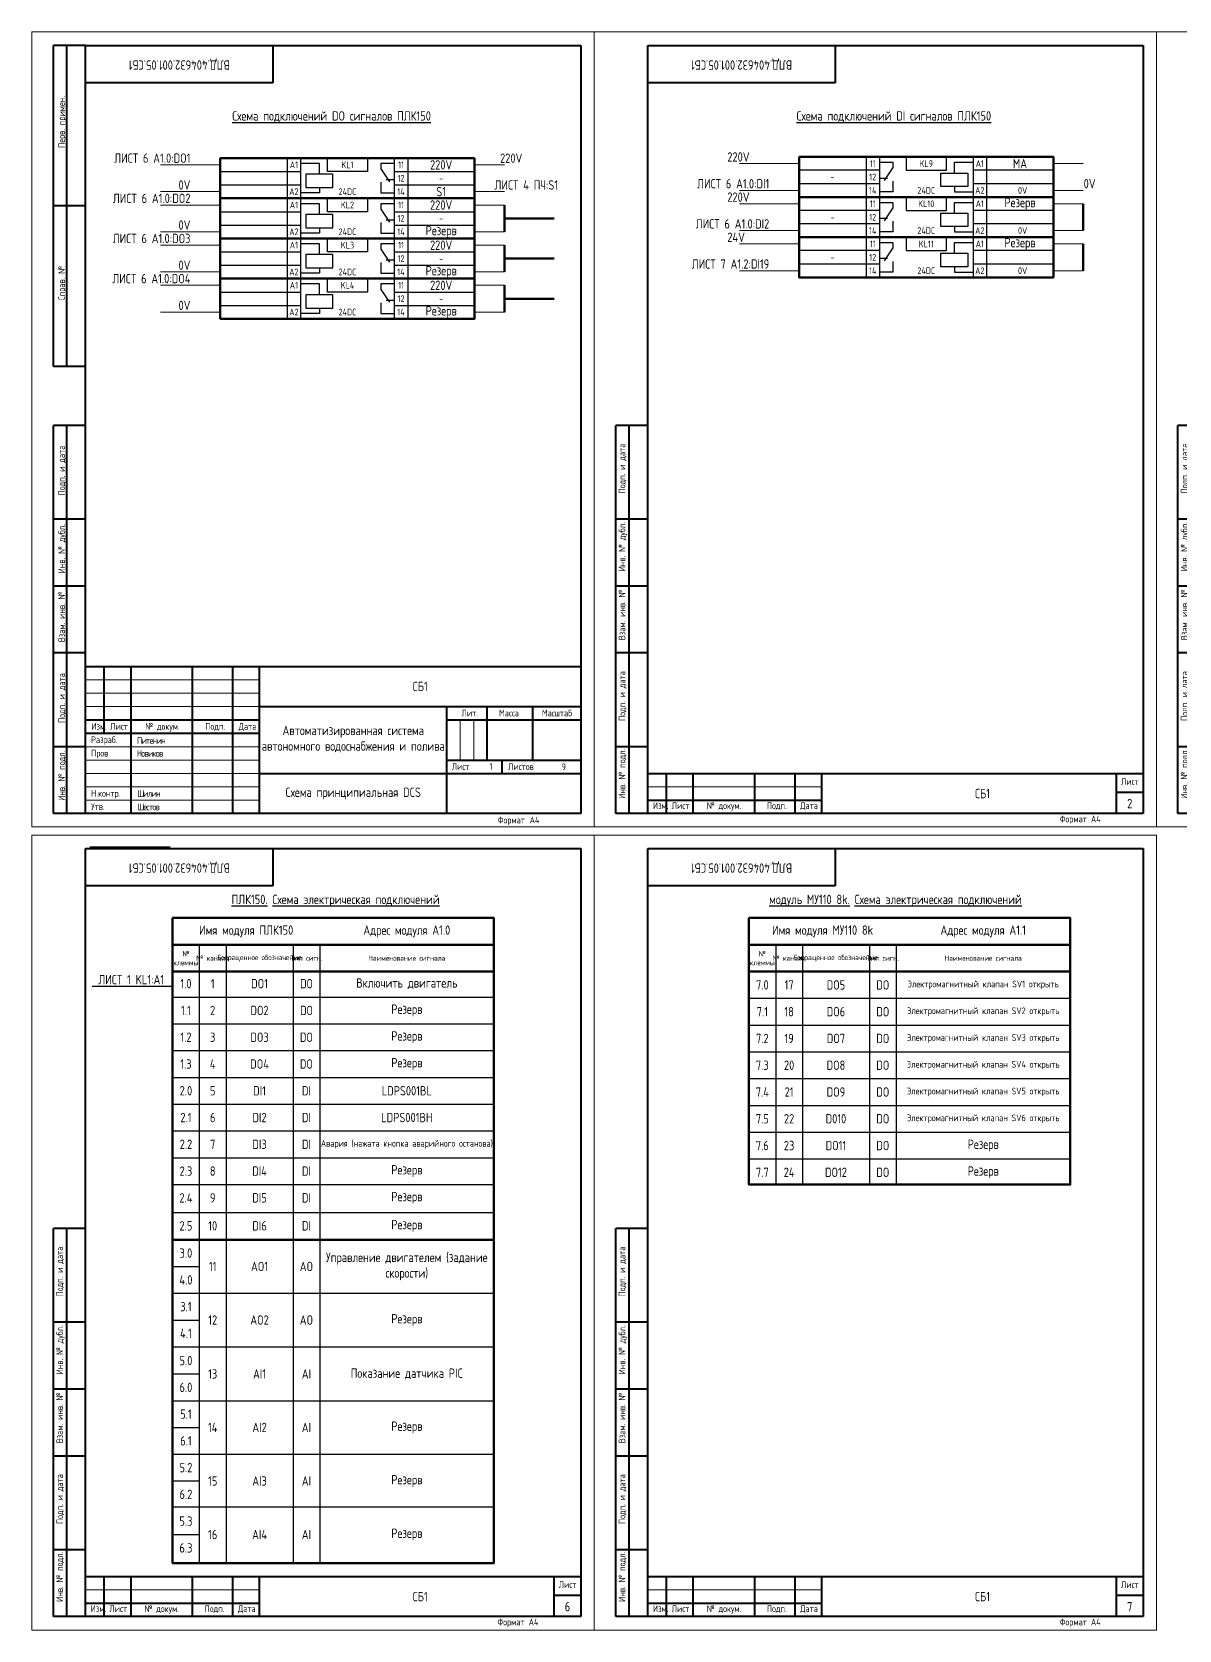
# Model space of a CAD drawing. Header units: millimetres. Extents: x 3520 to 4990, y 400 to 1747.
# Drawn here: x 3520 to 3948, y 400 to 997 of the extents above; entities that cross this region are included whole.
import ezdxf

# ---------------------------------------------------------------- set-up
doc = ezdxf.new("R2010")
doc.units = ezdxf.units.MM
doc.linetypes.add('K5LT_BASIC', pattern=[0])
doc.linetypes.add('K5LT_THIN', pattern=[0])
doc.layers.add('Стерка', color=7, linetype='Continuous', lineweight=15)
doc.styles.add('ГОСТ В', font='GOST_0.TTF', dxfattribs={"height": 3.5})
doc.styles.add('ГОСТ тип А', font='GOST_0.TTF', dxfattribs={"height": 3.5})
doc.styles.add('ГОСТ тип В', font='GOST_0.TTF')

# ---------------------------------------------------------------- blocks, each defined once
blk = doc.blocks.new('A4')
at = {"linetype": 'K5LT_THIN', "lineweight": 18}
for p, q in [((0, 0), (0, 297)), ((0, 297), (210, 297)), ((210, 297), (210, 0)), ((20, 55), (85, 55)), ((20, 50), (85, 50)), ((20, 45), (85, 45)), ((159.96, 25), (159.96, 40)), ((164.98, 25), (164.98, 40)), ((20, 30), (85, 30)), ((20, 25), (85, 25)), ((20, 20), (85, 20)), ((20, 15), (85, 15)), ((20, 10), (85, 10)), ((210, 0), (0, 0))]:
    blk.add_line(p, q, dxfattribs=at)
at = {"linetype": 'K5LT_BASIC', "lineweight": 40}
for p, q in [((8, 172), (8, 292)), ((20, 292), (8, 292)), ((13, 172), (13, 292)), ((20, 5), (20, 292)), ((20, 292), (205, 292)), ((90, 292), (90, 278)), ((205, 292), (205, 5)), ((90, 278), (20, 278)), ((20, 232), (8, 232)), ((20, 172), (8, 172)), ((8, 5), (8, 150)), ((20, 150), (8, 150)), ((13, 5), (13, 150)), ((20, 115), (8, 115)), ((20, 90), (8, 90)), ((20, 65), (8, 65)), ((20, 60), (205, 60)), ((20, 5), (20, 60)), ((27, 35), (27, 60)), ((37, 5), (37, 60)), ((60, 5), (60, 60)), ((75, 5), (75, 60)), ((85, 5), (85, 60)), ((85, 45), (205, 45)), ((155, 5), (155, 45)), ((170, 25), (170, 45)), ((187, 25), (187, 45)), ((20, 40), (85, 40)), ((155, 40), (170, 40)), ((170, 40), (205, 40)), ((20, 30), (8, 30)), ((20, 35), (85, 35)), ((155, 25), (205, 25)), ((175.57, 20), (175.57, 25)), ((85, 20), (155, 20)), ((155, 20), (205, 20)), ((20, 5), (8, 5)), ((205, 5), (20, 5))]:
    blk.add_line(p, q, dxfattribs=at)
at = {"char_height": 2.5, "attachment_point": 1, "rotation": 90, "style": 'ГОСТ тип А'}
for s, insert in [('Перв. примен.', (9.82, 253.67)), ('Справ. №', (9.82, 196.78)), ('Подп. и дата', (9.82, 123.85)), ('Инв. № дубл.', (9.82, 94.77)), ('Взам. инв. №', (9.82, 69.04)), ('Подп. и дата', (9.82, 38.85)), ('Инв. № подл.', (9.82, 9.77))]:
    blk.add_mtext(s, dxfattribs=dict(at, insert=insert))
at = {"char_height": 2.5, "attachment_point": 1, "style": 'ГОСТ тип А'}
for s, insert in [('Лит.', (160.41, 43.82)), ('Масса', (174.43, 43.82)), ('Масштаб', (190.44, 43.82)), ('Изм.', (22.19, 38.82)), ('Лист', (29.18, 38.82)), ('№ докум.', (42.3, 38.82)), ('Подп.', (64.73, 38.82)), ('Дата', (77.18, 38.82)), ('Разраб.', (22.08, 33.82)), ('Пров.', (22.08, 28.82)), ('Лист', (156.77, 23.82)), ('1', (170.85, 23.82)), ('Листов', (177.81, 23.82)), ('Н.контр.', (22.08, 13.82)), ('Утв.', (22.08, 8.82)), ('Формат', (173.95, 3.82)), ('A4', (185.86, 3.82))]:
    blk.add_mtext(s, dxfattribs=dict(at, insert=insert))
blk = doc.blocks.new('A4-2')
at = {"linetype": 'K5LT_THIN', "lineweight": 18}
for p, q in [((210, 0), (210, 297)), ((210, 297), (420, 297)), ((420, 297), (420, 0)), ((230, 15), (295, 15)), ((420, 0), (210, 0))]:
    blk.add_line(p, q, dxfattribs=at)
at = {"linetype": 'K5LT_BASIC', "lineweight": 40}
for p, q in [((230, 5), (230, 292)), ((230, 292), (415, 292)), ((300, 292), (300, 278)), ((415, 292), (415, 5)), ((300, 278), (230, 278)), ((218, 5), (218, 150)), ((230, 150), (218, 150)), ((223, 5), (223, 150)), ((230, 115), (218, 115)), ((230, 90), (218, 90)), ((230, 65), (218, 65)), ((230, 30), (218, 30)), ((230, 20), (415, 20)), ((230, 5), (230, 20)), ((237, 5), (237, 20)), ((247, 5), (247, 20)), ((270, 5), (270, 20)), ((285, 5), (285, 20)), ((295, 5), (295, 20)), ((405, 5), (405, 20)), ((405, 13), (415, 13)), ((230, 10), (237, 10)), ((237, 10), (247, 10)), ((247, 10), (270, 10)), ((270, 10), (285, 10)), ((285, 10), (295, 10)), ((230, 5), (218, 5)), ((415, 5), (230, 5))]:
    blk.add_line(p, q, dxfattribs=at)
at = {"char_height": 2.5, "attachment_point": 1, "rotation": 90, "style": 'ГОСТ тип А'}
for s, insert in [('Подп. и дата', (219.09, 124.6)), ('Инв. № дубл.', (219.09, 95.52)), ('Взам. инв. №', (219.09, 69.79)), ('Подп. и дата', (219.09, 39.6)), ('Инв. № подл.', (219.09, 10.52))]:
    blk.add_mtext(s, dxfattribs=dict(at, insert=insert))
at = {"char_height": 2.5, "attachment_point": 1, "style": 'ГОСТ тип А'}
for s, insert in [('Лист', (406.71, 18.23)), ('Изм.', (231.92, 9.23)), ('Лист', (238.91, 9.23)), ('№ докум.', (252.03, 9.23)), ('Подп.', (274.46, 9.23)), ('Дата', (286.91, 9.23)), ('Формат', (383.84, 4.23)), ('A4', (395.5, 4.23))]:
    blk.add_mtext(s, dxfattribs=dict(at, insert=insert))

msp = doc.modelspace()

# ---------------------------------------------------------------- linework, layer by layer
at = {"color": 7}
for p, q in [((3615.33, 949.85), (3615.33, 934.85)), ((3620.33, 949.85), (3620.33, 934.85)), ((3630.33, 944.85), (3630.33, 949.85)), ((3645.33, 949.85), (3645.33, 944.85)), ((3655.33, 949.85), (3655.33, 934.85)), ((3660.33, 949.85), (3660.33, 934.85)), ((3831.5, 950.31), (3831.5, 935.31)), ((3836.5, 950.31), (3836.5, 935.31)), ((3846.5, 950.31), (3846.5, 945.31)), ((3861.5, 945.31), (3861.5, 950.31)), ((3871.5, 950.31), (3871.5, 935.31)), ((3876.5, 950.31), (3876.5, 935.31)), ((3590.33, 944.85), (3620.33, 944.85)), ((3627.33, 947.85), (3620.33, 947.85)), ((3627.33, 943.85), (3627.33, 947.85)), ((3645.33, 944.85), (3630.33, 944.85)), ((3655.33, 947.85), (3650.33, 947.85)), ((3650.33, 947.85), (3650.33, 945.85)), ((3650.33, 945.85), (3653.56, 941)), ((3655.33, 944.85), (3685.33, 944.85)), ((3836.5, 945.31), (3806.5, 945.31)), ((3836.5, 948.31), (3841.5, 948.31)), ((3841.5, 946.31), (3838.26, 941.46)), ((3841.5, 948.31), (3841.5, 946.31)), ((3846.5, 945.31), (3861.5, 945.31)), ((3864.5, 944.31), (3864.5, 948.31)), ((3864.5, 948.31), (3871.5, 948.31)), ((3901.5, 945.31), (3871.5, 945.31)), ((3590.33, 939.85), (3620.33, 939.85)), ((3627.33, 938.85), (3627.33, 936.85)), ((3650.33, 940.85), (3650.33, 936.85)), ((3652.33, 941.85), (3655.33, 941.85)), ((3655.33, 939.85), (3685.33, 939.85)), ((3836.5, 940.31), (3806.5, 940.31)), ((3839.5, 942.31), (3836.5, 942.31)), ((3841.5, 937.31), (3836.5, 937.31)), ((3841.5, 941.31), (3841.5, 937.31)), ((3864.5, 939.31), (3864.5, 937.31)), ((3864.5, 937.31), (3871.5, 937.31)), ((3901.5, 940.31), (3871.5, 940.31)), ((3615.33, 934.85), (3615.33, 919.85)), ((3627.33, 936.85), (3620.33, 936.85)), ((3620.33, 934.85), (3620.33, 919.85)), ((3627.33, 932.85), (3620.33, 932.85)), ((3627.33, 928.85), (3627.33, 932.85)), ((3630.33, 929.85), (3630.33, 934.85)), ((3645.33, 934.85), (3645.33, 929.85)), ((3650.33, 936.85), (3655.33, 936.85)), ((3655.33, 932.85), (3650.33, 932.85)), ((3650.33, 932.85), (3650.33, 930.85)), ((3655.33, 934.85), (3655.33, 919.85)), ((3660.33, 934.85), (3660.33, 919.85)), ((3831.5, 935.31), (3831.5, 920.31)), ((3836.5, 935.31), (3836.5, 920.31)), ((3836.5, 933.31), (3841.5, 933.31)), ((3841.5, 933.31), (3841.5, 931.31)), ((3846.5, 935.31), (3846.5, 930.31)), ((3861.5, 930.31), (3861.5, 935.31)), ((3864.5, 929.31), (3864.5, 933.31)), ((3864.5, 933.31), (3871.5, 933.31)), ((3871.5, 935.31), (3871.5, 920.31)), ((3876.5, 935.31), (3876.5, 920.31)), ((3590.33, 929.85), (3620.33, 929.85)), ((3645.33, 929.85), (3630.33, 929.85)), ((3650.33, 930.85), (3653.56, 926)), ((3650.33, 925.85), (3650.33, 921.85)), ((3652.33, 926.85), (3655.33, 926.85)), ((3655.33, 929.85), (3685.33, 929.85)), ((3836.5, 930.31), (3806.5, 930.31)), ((3839.5, 927.31), (3836.5, 927.31)), ((3841.5, 931.31), (3838.26, 926.46)), ((3841.5, 926.31), (3841.5, 922.31)), ((3846.5, 930.31), (3861.5, 930.31)), ((3901.5, 930.31), (3871.5, 930.31)), ((3590.33, 924.85), (3620.33, 924.85)), ((3615.33, 919.85), (3615.33, 904.85)), ((3627.33, 921.85), (3620.33, 921.85)), ((3620.33, 919.85), (3620.33, 904.85)), ((3627.33, 923.85), (3627.33, 921.85)), ((3630.33, 914.85), (3630.33, 919.85)), ((3645.33, 919.85), (3645.33, 914.85)), ((3650.33, 921.85), (3655.33, 921.85)), ((3655.33, 924.85), (3685.33, 924.85)), ((3655.33, 919.85), (3655.33, 904.85)), ((3660.33, 919.85), (3660.33, 904.85)), ((3836.5, 925.31), (3806.5, 925.31)), ((3831.5, 920.31), (3831.5, 905.31)), ((3841.5, 922.31), (3836.5, 922.31)), ((3836.5, 920.31), (3836.5, 905.31)), ((3846.5, 920.31), (3846.5, 915.31)), ((3861.5, 915.31), (3861.5, 920.31)), ((3864.5, 924.31), (3864.5, 922.31)), ((3864.5, 922.31), (3871.5, 922.31)), ((3901.5, 925.31), (3871.5, 925.31)), ((3871.5, 920.31), (3871.5, 905.31)), ((3876.5, 920.31), (3876.5, 905.31)), ((3590.33, 914.85), (3620.33, 914.85)), ((3627.33, 917.85), (3620.33, 917.85)), ((3627.33, 913.85), (3627.33, 917.85)), ((3645.33, 914.85), (3630.33, 914.85)), ((3655.33, 917.85), (3650.33, 917.85)), ((3650.33, 917.85), (3650.33, 915.85)), ((3650.33, 915.85), (3653.56, 911)), ((3655.33, 914.85), (3685.33, 914.85)), ((3836.5, 915.31), (3806.5, 915.31)), ((3836.5, 918.31), (3841.5, 918.31)), ((3841.5, 916.31), (3838.26, 911.46)), ((3841.5, 918.31), (3841.5, 916.31)), ((3846.5, 915.31), (3861.5, 915.31)), ((3864.5, 914.31), (3864.5, 918.31)), ((3864.5, 918.31), (3871.5, 918.31)), ((3901.5, 915.31), (3871.5, 915.31)), ((3590.33, 909.85), (3620.33, 909.85)), ((3627.33, 908.85), (3627.33, 906.85)), ((3650.33, 910.85), (3650.33, 906.85)), ((3652.33, 911.85), (3655.33, 911.85)), ((3655.33, 909.85), (3685.33, 909.85)), ((3836.5, 910.31), (3806.5, 910.31)), ((3839.5, 912.31), (3836.5, 912.31)), ((3841.5, 911.31), (3841.5, 907.31)), ((3864.5, 909.31), (3864.5, 907.31)), ((3901.5, 910.31), (3871.5, 910.31)), ((3615.33, 904.85), (3615.33, 889.85)), ((3627.33, 906.85), (3620.33, 906.85)), ((3620.33, 904.85), (3620.33, 889.85)), ((3627.33, 902.85), (3620.33, 902.85)), ((3627.33, 898.85), (3627.33, 902.85)), ((3630.33, 899.85), (3630.33, 904.85)), ((3645.33, 904.85), (3645.33, 899.85)), ((3650.33, 906.85), (3655.33, 906.85)), ((3655.33, 902.85), (3650.33, 902.85)), ((3650.33, 902.85), (3650.33, 900.85)), ((3655.33, 904.85), (3655.33, 889.85)), ((3660.33, 904.85), (3660.33, 889.85)), ((3841.5, 907.31), (3836.5, 907.31)), ((3864.5, 907.31), (3871.5, 907.31)), ((3590.33, 899.85), (3620.33, 899.85)), ((3645.33, 899.85), (3630.33, 899.85)), ((3650.33, 900.85), (3653.56, 896)), ((3650.33, 895.85), (3650.33, 891.85)), ((3652.33, 896.85), (3655.33, 896.85)), ((3655.33, 899.85), (3685.33, 899.85)), ((3590.33, 894.85), (3620.33, 894.85)), ((3627.33, 891.85), (3620.33, 891.85)), ((3627.33, 893.85), (3627.33, 891.85)), ((3650.33, 891.85), (3655.33, 891.85)), ((3655.33, 894.85), (3685.33, 894.85)), ((3571.57, 692.47), (3541.57, 692.47)), ((3582.5, 656), (3582.5, 425.03)), ((3592.5, 656), (3592.5, 425.03)), ((3617.5, 656), (3617.5, 425.03)), ((3627.5, 656), (3627.5, 425.03)), ((3797.77, 656), (3797.77, 566.42)), ((3807.77, 656), (3807.77, 566.42)), ((3832.77, 656), (3832.77, 566.42)), ((3842.77, 656), (3842.77, 566.42)), ((3572.5, 640.42), (3542.5, 640.42)), ((3572.5, 636.46), (3692.5, 636.46)), ((3787.77, 636), (3907.77, 636)), ((3572.5, 626.46), (3692.5, 626.46)), ((3787.77, 626), (3907.77, 626)), ((3572.5, 616.46), (3692.5, 616.46)), ((3787.77, 616), (3907.77, 616)), ((3572.5, 606.46), (3692.5, 606.46)), ((3787.77, 606), (3907.77, 606)), ((3572.5, 596.46), (3692.5, 596.46)), ((3787.77, 596), (3907.77, 596)), ((3572.5, 586.46), (3692.5, 586.46)), ((3787.77, 586), (3907.77, 586)), ((3572.5, 576.46), (3692.5, 576.46)), ((3787.77, 576), (3907.77, 576)), ((3572.5, 566.46), (3692.5, 566.46)), ((3572.5, 556), (3692.5, 556)), ((3572.5, 535.82), (3582.5, 535.82)), ((3572.5, 525.82), (3692.5, 525.82)), ((3572.5, 515.82), (3582.5, 515.82)), ((3572.5, 505.82), (3692.5, 505.82)), ((3572.5, 495.68), (3582.5, 495.68)), ((3572.5, 485.68), (3692.5, 485.68)), ((3572.5, 475.68), (3582.5, 475.68)), ((3572.5, 465.68), (3692.5, 465.68)), ((3572.5, 455.68), (3582.5, 455.68)), ((3572.5, 446.08), (3692.5, 446.08)), ((3572.5, 435.68), (3582.5, 435.68))]:
    msp.add_line(p, q, dxfattribs=at)
at = {"color": 7, "lineweight": 50}
for p, q in [((3696.47, 922.35), (3696.47, 932.35)), ((3912.63, 922.81), (3912.63, 932.81)), ((3696.47, 927.35), (3715.03, 927.35)), ((3696.47, 907.35), (3696.47, 917.35)), ((3912.63, 907.81), (3912.63, 917.81)), ((3696.47, 912.35), (3715.03, 912.35)), ((3696.47, 892.35), (3696.47, 902.35)), ((3696.47, 897.35), (3715.03, 897.35)), ((3572.5, 656), (3692.5, 656)), ((3787.77, 656), (3907.77, 656)), ((3572.5, 646), (3692.5, 646)), ((3787.77, 646), (3907.77, 646)), ((3572.5, 545.82), (3692.5, 545.82))]:
    msp.add_line(p, q, dxfattribs=at)
for points in [[(3685.33, 949.85), (3590.33, 949.85), (3590.33, 934.85), (3685.33, 934.85)], [(3806.5, 950.31), (3901.5, 950.31), (3901.5, 935.31), (3806.5, 935.31)], [(3685.33, 934.85), (3590.33, 934.85), (3590.33, 919.85), (3685.33, 919.85)], [(3806.5, 935.31), (3901.5, 935.31), (3901.5, 920.31), (3806.5, 920.31)], [(3685.33, 919.85), (3590.33, 919.85), (3590.33, 904.85), (3685.33, 904.85)], [(3806.5, 920.31), (3901.5, 920.31), (3901.5, 905.31), (3806.5, 905.31)], [(3685.33, 904.85), (3590.33, 904.85), (3590.33, 889.85), (3685.33, 889.85)], [(3572.5, 666), (3692.5, 666), (3692.5, 425.03), (3572.5, 425.03)], [(3787.77, 666), (3907.77, 666), (3907.77, 566.42), (3787.77, 566.42)]]:
    msp.add_lwpolyline(points, close=True, dxfattribs=at)
at = {"color": 7}
for points in [[(3632.33, 943.85), (3622.33, 943.85), (3622.33, 938.85), (3632.33, 938.85)], [(3859.5, 944.31), (3869.5, 944.31), (3869.5, 939.31), (3859.5, 939.31)], [(3632.33, 928.85), (3622.33, 928.85), (3622.33, 923.85), (3632.33, 923.85)], [(3859.5, 929.31), (3869.5, 929.31), (3869.5, 924.31), (3859.5, 924.31)], [(3632.33, 913.85), (3622.33, 913.85), (3622.33, 908.85), (3632.33, 908.85)], [(3859.5, 914.31), (3869.5, 914.31), (3869.5, 909.31), (3859.5, 909.31)], [(3632.33, 898.85), (3622.33, 898.85), (3622.33, 893.85), (3632.33, 893.85)]]:
    msp.add_lwpolyline(points, close=True, dxfattribs=at)
at = {"layer": 'Стерка', "color": 7}
for p, q in [((3590.33, 949.85), (3590.33, 944.85)), ((3590.33, 947.35), (3568.05, 947.35)), ((3696.47, 947.35), (3685.33, 947.35)), ((3784.22, 947.81), (3806.5, 947.81)), ((3912.63, 947.81), (3901.5, 947.81)), ((3590.33, 937.35), (3568.05, 937.35)), ((3696.47, 937.35), (3685.33, 937.35)), ((3806.5, 937.81), (3784.22, 937.81)), ((3912.63, 937.81), (3901.5, 937.81)), ((3590.33, 932.35), (3568.05, 932.35)), ((3590.33, 934.85), (3590.33, 929.85)), ((3696.47, 932.35), (3685.33, 932.35)), ((3784.22, 932.81), (3806.5, 932.81)), ((3912.63, 932.81), (3901.5, 932.81)), ((3590.33, 922.35), (3568.05, 922.35)), ((3590.33, 919.85), (3590.33, 914.85)), ((3696.47, 922.35), (3685.33, 922.35)), ((3806.5, 922.81), (3784.22, 922.81)), ((3912.63, 922.81), (3901.5, 922.81)), ((3590.33, 917.35), (3568.05, 917.35)), ((3696.47, 917.35), (3685.33, 917.35)), ((3784.22, 917.81), (3806.5, 917.81)), ((3912.63, 917.81), (3901.5, 917.81)), ((3806.5, 907.81), (3784.22, 907.81)), ((3912.63, 907.81), (3901.5, 907.81)), ((3590.33, 907.35), (3568.05, 907.35)), ((3590.33, 902.35), (3568.05, 902.35)), ((3590.33, 904.85), (3590.33, 899.85)), ((3696.47, 907.35), (3685.33, 907.35)), ((3696.47, 902.35), (3685.33, 902.35)), ((3590.33, 892.35), (3568.05, 892.35)), ((3696.47, 892.35), (3685.33, 892.35))]:
    msp.add_line(p, q, dxfattribs=at)

# ---------------------------------------------------------------- block references
for name, p in [('A4', (3520, 700)), ('A4-2', (3520, 700)), ('A4-2', (3730, 700)), ('A4-2', (3310, 400)), ('A4-2', (3520, 400))]:
    msp.add_blockref(name, p)

# ---------------------------------------------------------------- texts
at = {"color": 7, "linetype": 'Continuous', "lineweight": 15, "char_height": 3.5, "width": 70, "attachment_point": 5, "rotation": 180, "style": 'ГОСТ В'}
for insert in [(3575, 985), (3785, 985), (3575, 685), (3785, 685)]:
    msp.add_mtext('{\\C256;ВЛД.404632.001.05.СБ1}', dxfattribs=dict(at, insert=insert))
at = {"color": 7, "char_height": 3.5, "width": 185, "attachment_point": 5, "style": 'ГОСТ В'}
for s, insert in [('{\\fGOST type A|b1|i0|c204|p34;\\LСхема подключений DO сигналов ПЛК150}', (3631.89, 965.36)), ('{\\fGOST type A|b1|i0|c204|p34;\\LСхема подключений DI сигналов ПЛК150}', (3841.89, 965.36)), ('{\\fGOST type A|b1|i0|c204|p34;\\H1.5x;\\L\\P\\fGOST type A|b0|i0|c204|p34;\\H0.66667x; ПЛК150\\C0;. \\C7;Схема электрическая подключений}', (3632.5, 676.85)), ('{\\fGOST type A|b1|i0|c204|p34;\\H1.5x;\\L\\P\\fGOST type A|b0|i0|c204|p34;\\H0.66667x;модуль МУ110 8k\\C0;. \\C7;Схема электрическая подключений}', (3842.5, 676.85))]:
    msp.add_mtext(s, dxfattribs=dict(at, insert=insert))
at = {"color": 7, "linetype": 'Continuous', "lineweight": 15, "true_color": 0xffffff, "char_height": 3.5, "style": 'ГОСТ В'}
for s, insert, width, attachment_point in [('{\\C256;ЛИСТ 6 А1.0:DO1}', (3579.19, 949.85), 39.9963, 6), ('{\\C256;220V}', (3694.83, 949.85), 39.9963, 4), ('{\\C256;220V}', (3779.69, 950.31), 39.9963, 4), ('{\\C256;MA}', (3889, 947.81), 25, 5), ('{\\C256;220V}', (3672.83, 947.35), 25, 5), ('{\\C256;0V}', (3579.19, 939.85), 39.9963, 6), ('{\\C256;S1}', (3672.83, 937.35), 25, 5), ('{\\C256;ЛИСТ 4 ПЧ:S1}', (3716.51, 939.85), 39.9963, 6), ('{\\C256;ЛИСТ 6 А1.0:DI1}', (3795.36, 940.31), 39.9963, 6), ('{\\C256;0V}', (3917.25, 940.31), 39.9963, 6), ('{\\C256;ЛИСТ 6 А1.0:DO2}', (3579.19, 934.85), 39.9963, 6), ('{\\C256;220V}', (3672.83, 932.35), 25, 5), ('{\\C256;220V}', (3779.69, 935.31), 39.9963, 4), ('{\\C256;Резерв}', (3889, 932.81), 25, 5), ('{\\C256;0V}', (3579.19, 924.85), 39.9963, 6), ('{\\C256;ЛИСТ 6 А1.0:DI2}', (3795.36, 925.31), 39.9963, 6), ('{\\C256;ЛИСТ 6 А1.0:DO3}', (3579.19, 919.85), 39.9963, 6), ('{\\C256;Резерв}', (3672.83, 922.35), 25, 5), ('{\\C256;24V}', (3779.69, 920.31), 39.9963, 4), ('{\\C256;Резерв}', (3889, 917.81), 25, 5), ('{\\C256;220V}', (3672.83, 917.35), 25, 5), ('{\\C256;0V}', (3579.19, 909.85), 39.9963, 6), ('{\\C256;Резерв}', (3672.83, 907.35), 25, 5), ('{\\C256;ЛИСТ 7 А1.2:DI19}', (3795.36, 910.31), 39.9963, 6), ('{\\C256;ЛИСТ 6 А1.0:DO4}', (3579.19, 904.85), 39.9963, 6), ('{\\C256;220V}', (3672.83, 902.35), 25, 5), ('{\\C256;0V}', (3579.19, 894.85), 39.9963, 6), ('{\\C256;Резерв}', (3672.83, 892.35), 25, 5)]:
    msp.add_mtext(s, dxfattribs=dict(at, insert=insert, width=width, attachment_point=attachment_point))
at = {"color": 7, "linetype": 'Continuous', "lineweight": 15}
for s, insert, char_height, width, attachment_point, style in [('{\\C256;A1}', (3617.83, 947.35), 2.5, 5, 5, 'ГОСТ тип А'), ('{\\C256;KL1}', (3637.83, 947.35), 2.5, 15, 5, 'ГОСТ тип А'), ('{\\C256;12}', (3657.83, 942.35), 2.5, 5, 5, 'ГОСТ тип А'), ('{\\C256;11}', (3657.83, 947.35), 2.5, 5, 5, 'ГОСТ тип А'), ('{\\C256;12}', (3834, 942.81), 2.5, 5, 5, 'ГОСТ тип А'), ('{\\C256;11}', (3834, 947.81), 2.5, 5, 5, 'ГОСТ тип А'), ('{\\C256;KL9}', (3854, 947.81), 2.5, 15, 5, 'ГОСТ тип А'), ('{\\C256;A1}', (3874, 947.81), 2.5, 5, 5, 'ГОСТ тип А'), ('{\\C256;A2}', (3617.83, 937.35), 2.5, 5, 5, 'ГОСТ тип А'), ('{\\C256;24DC}', (3637.83, 937.35), 2.5, 15, 5, 'ГОСТ тип А'), ('{\\C256;14}', (3657.83, 937.35), 2.5, 5, 5, 'ГОСТ тип А'), ('{\\C256;-}', (3672.83, 942.35), 2.5, 25, 5, 'ГОСТ тип А'), ('{\\C256;-}', (3819, 942.81), 2.5, 25, 5, 'ГОСТ тип А'), ('{\\C256;14}', (3834, 937.81), 2.5, 5, 5, 'ГОСТ тип А'), ('{\\C256;24DC}', (3854, 937.81), 2.5, 15, 5, 'ГОСТ тип А'), ('{\\C256;A2}', (3874, 937.81), 2.5, 5, 5, 'ГОСТ тип А'), ('{\\C256;0V}', (3890, 937.81), 2.5, 23, 5, 'ГОСТ тип А'), ('{\\C256;A1}', (3617.83, 932.35), 2.5, 5, 5, 'ГОСТ тип А'), ('{\\C256;KL2}', (3637.83, 932.35), 2.5, 15, 5, 'ГОСТ тип А'), ('{\\C256;11}', (3657.83, 932.35), 2.5, 5, 5, 'ГОСТ тип А'), ('{\\C256;11}', (3834, 932.81), 2.5, 5, 5, 'ГОСТ тип А'), ('{\\C256;KL10}', (3854, 932.81), 2.5, 15, 5, 'ГОСТ тип А'), ('{\\C256;A1}', (3874, 932.81), 2.5, 5, 5, 'ГОСТ тип А'), ('{\\C256;12}', (3657.83, 927.35), 2.5, 5, 5, 'ГОСТ тип А'), ('{\\C256;-}', (3672.83, 927.35), 2.5, 25, 5, 'ГОСТ тип А'), ('{\\C256;-}', (3819, 927.81), 2.5, 25, 5, 'ГОСТ тип А'), ('{\\C256;12}', (3834, 927.81), 2.5, 5, 5, 'ГОСТ тип А'), ('{\\C256;A2}', (3617.83, 922.35), 2.5, 5, 5, 'ГОСТ тип А'), ('{\\C256;24DC}', (3637.83, 922.35), 2.5, 15, 5, 'ГОСТ тип А'), ('{\\C256;14}', (3657.83, 922.35), 2.5, 5, 5, 'ГОСТ тип А'), ('{\\C256;14}', (3834, 922.81), 2.5, 5, 5, 'ГОСТ тип А'), ('{\\C256;24DC}', (3854, 922.81), 2.5, 15, 5, 'ГОСТ тип А'), ('{\\C256;A2}', (3874, 922.81), 2.5, 5, 5, 'ГОСТ тип А'), ('{\\C256;0V}', (3890, 922.81), 2.5, 23, 5, 'ГОСТ тип А'), ('{\\C256;A1}', (3617.83, 917.35), 2.5, 5, 5, 'ГОСТ тип А'), ('{\\C256;KL3}', (3637.83, 917.35), 2.5, 15, 5, 'ГОСТ тип А'), ('{\\C256;12}', (3657.83, 912.35), 2.5, 5, 5, 'ГОСТ тип А'), ('{\\C256;11}', (3657.83, 917.35), 2.5, 5, 5, 'ГОСТ тип А'), ('{\\C256;12}', (3834, 912.81), 2.5, 5, 5, 'ГОСТ тип А'), ('{\\C256;11}', (3834, 917.81), 2.5, 5, 5, 'ГОСТ тип А'), ('{\\C256;KL11}', (3854, 917.81), 2.5, 15, 5, 'ГОСТ тип А'), ('{\\C256;A1}', (3874, 917.81), 2.5, 5, 5, 'ГОСТ тип А'), ('{\\C256;A2}', (3617.83, 907.35), 2.5, 5, 5, 'ГОСТ тип А'), ('{\\C256;24DC}', (3637.83, 907.35), 2.5, 15, 5, 'ГОСТ тип А'), ('{\\C256;14}', (3657.83, 907.35), 2.5, 5, 5, 'ГОСТ тип А'), ('{\\C256;-}', (3672.83, 912.35), 2.5, 25, 5, 'ГОСТ тип А'), ('{\\C256;-}', (3819, 912.81), 2.5, 25, 5, 'ГОСТ тип А'), ('{\\C256;14}', (3834, 907.81), 2.5, 5, 5, 'ГОСТ тип А'), ('{\\C256;24DC}', (3854, 907.81), 2.5, 15, 5, 'ГОСТ тип А'), ('{\\C256;A2}', (3874, 907.81), 2.5, 5, 5, 'ГОСТ тип А'), ('{\\C256;0V}', (3890, 907.81), 2.5, 23, 5, 'ГОСТ тип А'), ('{\\C256;A1}', (3617.83, 902.35), 2.5, 5, 5, 'ГОСТ тип А'), ('{\\C256;KL4}', (3637.83, 902.35), 2.5, 15, 5, 'ГОСТ тип А'), ('{\\C256;11}', (3657.83, 902.35), 2.5, 5, 5, 'ГОСТ тип А'), ('{\\C256;12}', (3657.83, 897.35), 2.5, 5, 5, 'ГОСТ тип А'), ('{\\C256;-}', (3672.83, 897.35), 2.5, 25, 5, 'ГОСТ тип А'), ('{\\C256;A2}', (3617.83, 892.35), 2.5, 5, 5, 'ГОСТ тип А'), ('{\\C256;24DC}', (3637.83, 892.35), 2.5, 15, 5, 'ГОСТ тип А'), ('{\\C256;14}', (3657.83, 892.35), 2.5, 5, 5, 'ГОСТ тип А'), ('{\\C256;СБ1}', (3665, 752.5), 3.5, 120, 5, 'ГОСТ В'), ('{\\T0.75;\\C256;  Новиков}', (3556.8, 727.5), 2.5, 23, 4, 'ГОСТ В'), ('{\\T0.75;\\C256;Питенин}', (3559.27, 732.31), 2.5, 23, 4, 'ГОСТ В'), ('{\\T0.75;\\C256;  Шилин}', (3557, 712.5), 2.5, 23, 4, 'ГОСТ В'), ('{\\C256;Схема принципиальная DCS}', (3640, 712.5), 3.5, 70, 5, 'ГОСТ В'), ('{\\C256;СБ1}', (3875, 712.5), 3.5, 120, 5, 'ГОСТ В'), ('{\\T0.75;\\C256;  Шестов}', (3557, 707.5), 2.5, 23, 4, 'ГОСТ В'), ('{\\C256;Имя модуля ПЛК150}', (3600, 661), 3.5, 55, 5, 'ГОСТ В'), ('{\\C256;Адрес модуля A1.0}', (3660, 661), 3.5, 65, 5, 'ГОСТ В'), ('{\\C256;Имя модуля МУ110 8k}', (3815.27, 661), 3.5, 55, 5, 'ГОСТ В'), ('{\\C256;Адрес модуля A1.1}', (3875.27, 661), 3.5, 65, 5, 'ГОСТ В'), ('{\\C256;№ клеммы}', (3577.5, 651), 2, 10, 5, 'ГОСТ В'), ('{\\C256;№ канала}', (3587.5, 651), 2, 10, 5, 'ГОСТ В'), ('{\\C256;Сокращенное обозначение}', (3605, 651), 2, 25, 5, 'ГОСТ В'), ('{\\C256;Тип сигн.}', (3622.5, 651), 2, 10, 5, 'ГОСТ В'), ('{\\C256;Наименование сигнала}', (3660, 651), 2, 63, 5, 'ГОСТ В'), ('{\\C256;№ клеммы}', (3792.77, 651), 2, 10, 5, 'ГОСТ В'), ('{\\C256;№ канала}', (3802.77, 651), 2, 10, 5, 'ГОСТ В'), ('{\\C256;Сокращенное обозначение}', (3820.27, 651), 2, 25, 5, 'ГОСТ В'), ('{\\C256;Тип сигн.}', (3837.77, 651), 2, 10, 5, 'ГОСТ В'), ('{\\C256;Наименование сигнала}', (3875.27, 651), 2, 63, 5, 'ГОСТ В'), ('{\\C256;ЛИСТ 1 KL1:A1}', (3557.08, 642.98), 3.5, 32.5, 5, 'ГОСТ В'), ('1.0', (3577.5, 641.46), 3.5, 10, 5, 'ГОСТ В'), ('1', (3587.5, 641.46), 3.5, 10, 5, 'ГОСТ В'), ('{\\C256;DO1}', (3605, 641.46), 3.5, 25, 5, 'ГОСТ В'), ('{\\C256;DО}', (3622.5, 641.46), 3.5, 10, 5, 'ГОСТ В'), ('{\\C256;Включить двигатель}', (3660, 641.46), 3.5, 65, 5, 'ГОСТ В'), ('7.0', (3792.77, 641), 3.5, 10, 5, 'ГОСТ В'), ('17', (3802.77, 641), 3.5, 10, 5, 'ГОСТ В'), ('{\\C256;DO5}', (3820.27, 641), 3.5, 25, 5, 'ГОСТ В'), ('{\\C256;DO}', (3837.77, 641), 3.5, 10, 5, 'ГОСТ В'), ('{\\C256;Электромагнитный клапан SV1 открыть}', (3875.27, 641), 2.5, 65, 5, 'ГОСТ В'), ('1.1', (3577.5, 631.46), 3.5, 10, 5, 'ГОСТ В'), ('2', (3587.5, 631.46), 3.5, 10, 5, 'ГОСТ В'), ('{\\C256;DO2}', (3605, 631.46), 3.5, 25, 5, 'ГОСТ В'), ('{\\C256;DО}', (3622.5, 631.46), 3.5, 10, 5, 'ГОСТ В'), ('{\\C256;Резерв}', (3660, 631.46), 3.5, 65, 5, 'ГОСТ В'), ('7.1', (3792.77, 631), 3.5, 10, 5, 'ГОСТ В'), ('18', (3802.77, 631), 3.5, 10, 5, 'ГОСТ В'), ('{\\C256;DO6}', (3820.27, 631), 3.5, 25, 5, 'ГОСТ В'), ('{\\C256;DO}', (3837.77, 631), 3.5, 10, 5, 'ГОСТ В'), ('{\\C256;Электромагнитный клапан SV2 открыть}', (3875.27, 631), 2.5, 65, 5, 'ГОСТ В'), ('1.2', (3577.5, 621.46), 3.5, 10, 5, 'ГОСТ В'), ('3', (3587.5, 621.46), 3.5, 10, 5, 'ГОСТ В'), ('{\\C256;DO3}', (3605, 621.46), 3.5, 25, 5, 'ГОСТ В'), ('{\\C256;DO}', (3622.5, 621.46), 3.5, 10, 5, 'ГОСТ В'), ('{\\C256;Резерв}', (3660, 621.46), 3.5, 65, 5, 'ГОСТ В'), ('7.2', (3792.77, 621), 3.5, 10, 5, 'ГОСТ В'), ('19', (3802.77, 621), 3.5, 10, 5, 'ГОСТ В'), ('{\\C256;DO7}', (3820.27, 621), 3.5, 25, 5, 'ГОСТ В'), ('{\\C256;DO}', (3837.77, 621), 3.5, 10, 5, 'ГОСТ В'), ('{\\C256;Электромагнитный клапан SV3 открыть}', (3875.27, 621), 2.5, 65, 5, 'ГОСТ В'), ('1.3', (3577.5, 611.46), 3.5, 10, 5, 'ГОСТ В'), ('4', (3587.5, 611.46), 3.5, 10, 5, 'ГОСТ В'), ('{\\C256;DO4}', (3605, 611.46), 3.5, 25, 5, 'ГОСТ В'), ('{\\C256;DO}', (3622.5, 611.46), 3.5, 10, 5, 'ГОСТ В'), ('{\\C256;Резерв}', (3660, 611.46), 3.5, 65, 5, 'ГОСТ В'), ('7.3', (3792.77, 611), 3.5, 10, 5, 'ГОСТ В'), ('20', (3802.77, 611), 3.5, 10, 5, 'ГОСТ В'), ('{\\C256;DO8}', (3820.27, 611), 3.5, 25, 5, 'ГОСТ В'), ('{\\C256;DO}', (3837.77, 611), 3.5, 10, 5, 'ГОСТ В'), ('{\\C256;Электромагнитный клапан SV4 открыть}', (3875.27, 611), 2.5, 65, 5, 'ГОСТ В'), ('2.0', (3577.5, 601.46), 3.5, 10, 5, 'ГОСТ В'), ('5', (3587.5, 601.46), 3.5, 10, 5, 'ГОСТ В'), ('{\\C256;DI1}', (3605, 601.46), 3.5, 25, 5, 'ГОСТ В'), ('{\\C256;DI}', (3622.5, 601.46), 3.5, 10, 5, 'ГОСТ В'), ('{\\C256;LDPS001BL}', (3660, 601.46), 3.5, 65, 5, 'ГОСТ В'), ('7.4', (3792.77, 601), 3.5, 10, 5, 'ГОСТ В'), ('21', (3802.77, 601), 3.5, 10, 5, 'ГОСТ В'), ('{\\C256;DO9}', (3820.27, 601), 3.5, 25, 5, 'ГОСТ В'), ('{\\C256;DO}', (3837.77, 601), 3.5, 10, 5, 'ГОСТ В'), ('{\\C256;Электромагнитный клапан SV5 открыть}', (3875.27, 601), 2.5, 65, 5, 'ГОСТ В'), ('2.1', (3577.5, 591.46), 3.5, 10, 5, 'ГОСТ В'), ('6', (3587.5, 591.46), 3.5, 10, 5, 'ГОСТ В'), ('{\\C256;DI2}', (3605, 591.46), 3.5, 25, 5, 'ГОСТ В'), ('{\\C256;DI}', (3622.5, 591.46), 3.5, 10, 5, 'ГОСТ В'), ('{\\C256;LDPS001BH}', (3660, 591.46), 3.5, 65, 5, 'ГОСТ В'), ('7.5', (3792.77, 591), 3.5, 10, 5, 'ГОСТ В'), ('22', (3802.77, 591), 3.5, 10, 5, 'ГОСТ В'), ('{\\C256;D010}', (3820.27, 591), 3.5, 25, 5, 'ГОСТ В'), ('{\\C256;DO}', (3837.77, 591), 3.5, 10, 5, 'ГОСТ В'), ('{\\C256;Электромагнитный клапан SV6 открыть}', (3875.27, 591), 2.5, 65, 5, 'ГОСТ В'), ('2.2', (3577.5, 581.46), 3.5, 10, 5, 'ГОСТ В'), ('7', (3587.5, 581.46), 3.5, 10, 5, 'ГОСТ В'), ('{\\C256;DI3}', (3605, 581.46), 3.5, 25, 5, 'ГОСТ В'), ('{\\C256;DI}', (3622.5, 581.46), 3.5, 10, 5, 'ГОСТ В'), ('{\\C256;Авария (нажата кнопка аварийного останова)}', (3660, 581.46), 2.5, 65, 5, 'ГОСТ В'), ('7.6', (3792.77, 581), 3.5, 10, 5, 'ГОСТ В'), ('23', (3802.77, 581), 3.5, 10, 5, 'ГОСТ В'), ('{\\C256;DO11}', (3820.27, 581), 3.5, 25, 5, 'ГОСТ В'), ('{\\C256;DO}', (3837.77, 581), 3.5, 10, 5, 'ГОСТ В'), ('{\\C256;Резерв}', (3875.27, 581), 3.5, 65, 5, 'ГОСТ В'), ('2.3', (3577.5, 571.46), 3.5, 10, 5, 'ГОСТ В'), ('8', (3587.5, 571.46), 3.5, 10, 5, 'ГОСТ В'), ('{\\C256;DI4}', (3605, 571.46), 3.5, 25, 5, 'ГОСТ В'), ('{\\C256;DI}', (3622.5, 571.46), 3.5, 10, 5, 'ГОСТ В'), ('{\\C256;Резерв}', (3660, 571.46), 3.5, 65, 5, 'ГОСТ В'), ('{\\C256;Резерв}', (3875.27, 571), 3.5, 65, 5, 'ГОСТ В'), ('7.7', (3792.77, 571), 3.5, 10, 5, 'ГОСТ В'), ('24', (3802.77, 571), 3.5, 10, 5, 'ГОСТ В'), ('{\\C256;DO12}', (3820.27, 571), 3.5, 25, 5, 'ГОСТ В'), ('{\\C256;DO}', (3837.77, 571), 3.5, 10, 5, 'ГОСТ В'), ('2.4', (3577.5, 561.46), 3.5, 10, 5, 'ГОСТ В'), ('9', (3587.5, 561.46), 3.5, 10, 5, 'ГОСТ В'), ('{\\C256;DI5}', (3605, 561.46), 3.5, 25, 5, 'ГОСТ В'), ('{\\C256;DI}', (3622.5, 561.46), 3.5, 10, 5, 'ГОСТ В'), ('{\\C256;Резерв}', (3660, 561.46), 3.5, 65, 5, 'ГОСТ В'), ('2.5', (3577.5, 551), 3.5, 10, 5, 'ГОСТ В'), ('10', (3587.5, 551), 3.5, 10, 5, 'ГОСТ В'), ('{\\C256;DI6}', (3605, 551), 3.5, 25, 5, 'ГОСТ В'), ('{\\C256;DI}', (3622.5, 551), 3.5, 10, 5, 'ГОСТ В'), ('{\\C256;Резерв}', (3660, 551), 3.5, 65, 5, 'ГОСТ В'), ('3.0', (3577.5, 540.82), 3.5, 10, 5, 'ГОСТ В'), ('11', (3587.5, 535.82), 3.5, 10, 5, 'ГОСТ В'), ('AO1', (3605, 535.82), 3.5, 23, 5, 'ГОСТ В'), ('AO', (3622.5, 535.82), 3.5, 10, 5, 'ГОСТ В'), ('{\\C256;Управление двигателем (задание скорости)}', (3660, 535.82), 3.5, 65, 5, 'ГОСТ В'), ('4.0', (3577.5, 530.82), 3.5, 10, 5, 'ГОСТ В'), ('3.1', (3577.5, 520.82), 3.5, 10, 5, 'ГОСТ В'), ('12', (3587.5, 515.82), 3.5, 10, 5, 'ГОСТ В'), ('AO2', (3605, 515.82), 3.5, 23, 5, 'ГОСТ В'), ('AO', (3622.5, 515.82), 3.5, 10, 5, 'ГОСТ В'), ('{\\C256;Резерв}', (3660, 515.82), 3.5, 65, 5, 'ГОСТ В'), ('4.1', (3577.5, 510.82), 3.5, 10, 5, 'ГОСТ В'), ('5.0', (3577.5, 500.68), 3.5, 10, 5, 'ГОСТ В'), ('13', (3587.5, 495.68), 3.5, 10, 5, 'ГОСТ В'), ('AI1', (3605, 495.68), 3.5, 23, 5, 'ГОСТ В'), ('AI', (3622.5, 495.68), 3.5, 10, 5, 'ГОСТ В'), ('{\\C256;Показание датчика PIC}', (3660, 495.68), 3.5, 65, 5, 'ГОСТ В'), ('6.0', (3577.5, 490.68), 3.5, 10, 5, 'ГОСТ В'), ('5.1', (3577.5, 480.68), 3.5, 10, 5, 'ГОСТ В'), ('{\\C256;Резерв}', (3660, 475.68), 3.5, 65, 5, 'ГОСТ В'), ('6.1', (3577.5, 470.68), 3.5, 10, 5, 'ГОСТ В'), ('14', (3587.5, 475.68), 3.5, 10, 5, 'ГОСТ В'), ('AI2', (3605, 475.68), 3.5, 23, 5, 'ГОСТ В'), ('AI', (3622.5, 475.68), 3.5, 10, 5, 'ГОСТ В'), ('5.2', (3577.5, 460.68), 3.5, 10, 5, 'ГОСТ В'), ('15', (3587.5, 455.68), 3.5, 10, 5, 'ГОСТ В'), ('AI3', (3605, 455.68), 3.5, 23, 5, 'ГОСТ В'), ('AI', (3622.5, 455.68), 3.5, 10, 5, 'ГОСТ В'), ('{\\C256;Резерв}', (3660, 455.68), 3.5, 65, 5, 'ГОСТ В'), ('6.2', (3577.5, 450.68), 3.5, 10, 5, 'ГОСТ В'), ('5.3', (3577.5, 440.68), 3.5, 10, 5, 'ГОСТ В'), ('16', (3587.5, 435.68), 3.5, 10, 5, 'ГОСТ В'), ('AI4', (3605, 435.68), 3.5, 23, 5, 'ГОСТ В'), ('AI', (3622.5, 435.68), 3.5, 10, 5, 'ГОСТ В'), ('{\\C256;Резерв}', (3660, 435.68), 3.5, 65, 5, 'ГОСТ В'), ('6.3', (3577.5, 430.68), 3.5, 10, 5, 'ГОСТ В'), ('{\\C256;СБ1}', (3665, 412.5), 3.5, 120, 5, 'ГОСТ В'), ('{\\C256;СБ1}', (3875, 412.5), 3.5, 120, 5, 'ГОСТ В')]:
    msp.add_mtext(s, dxfattribs=dict(at, insert=insert, char_height=char_height, width=width, attachment_point=attachment_point, style=style))
at = {"insert": (3640, 732.86), "char_height": 3.5, "attachment_point": 5, "style": 'ГОСТ тип В'}
msp.add_mtext_dynamic_manual_height_columns('\\pxqc;Автоматизированная система автономного водоснабжения и полива', width=70, gutter_width=12.5, heights=[0], dxfattribs=at)
at = {"layer": 'Стерка', "color": 7, "attachment_point": 5}
for s, width, insert, char_height, style in [('9', 25, (3718.64, 722.5), 2.5, 'ГОСТ В'), ('2', 10, (3930, 708.75), 3.5, 'ГОСТ тип А'), ('6', 10, (3720, 408.75), 3.5, 'ГОСТ тип А'), ('7', 10, (3930, 408.75), 3.5, 'ГОСТ тип А')]:
    msp.add_mtext_dynamic_manual_height_columns(s, width=width, gutter_width=17.5, heights=[0], dxfattribs=dict(at, insert=insert, char_height=char_height, style=style))

doc.saveas('drawing.dxf')
